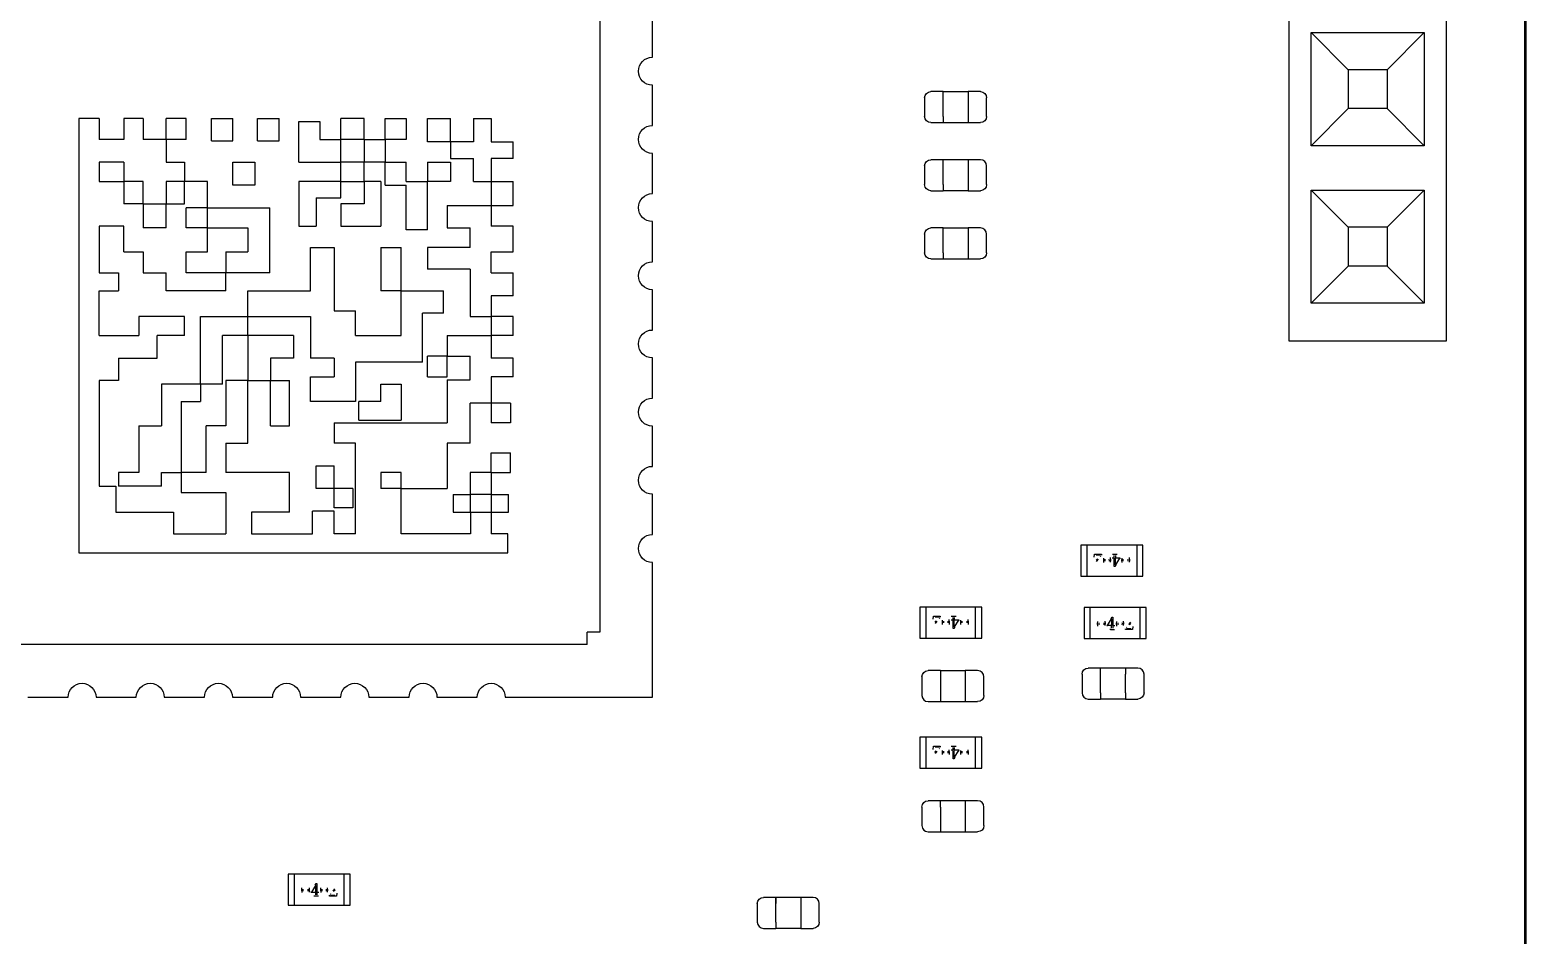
# Model space of a CAD drawing. Header units: millimetres. Extents: x 345 to 622, y 294 to 502.
# Drawn here: x 444.19 to 468.32, y 387.57 to 402.18 of the extents above; entities that cross this region are included whole.
import ezdxf

# ---------------------------------------------------------------- set-up
doc = ezdxf.new("R2010")
doc.units = ezdxf.units.MM
doc.layers.add('Make2D$可见线$场景轮廓线', color=18, linetype='Continuous', lineweight=50, true_color=0x000000)
doc.layers.add('Make2D$可见线$曲线', color=18, linetype='Continuous', true_color=0x000000)

msp = doc.modelspace()

# ---------------------------------------------------------------- linework, layer by layer
at = {"layer": 'Make2D$可见线$场景轮廓线', "color": 96, "true_color": 0x008000}
msp.add_line((468.316, 448.235), (468.316, 338.111), dxfattribs=at)
at = {"layer": 'Make2D$可见线$曲线', "color": 96, "true_color": 0x008000}
msp.add_line((468.316, 448.235), (468.316, 338.111), dxfattribs=at)
at = {"layer": 'Make2D$可见线$曲线', "color": 254, "lineweight": -3, "true_color": 0xdcdcdc}
for p, q in [((453.386, 419.361), (453.386, 392.461)), ((444.982, 400.748), (444.982, 393.741)), ((445.31, 400.748), (444.982, 400.748)), ((445.31, 400.748), (445.31, 400.41)), ((445.707, 400.748), (445.707, 400.41)), ((446.021, 400.748), (445.707, 400.748)), ((446.021, 400.748), (446.021, 400.41)), ((446.717, 400.748), (446.39, 400.748)), ((446.39, 400.41), (446.39, 400.748)), ((446.717, 400.41), (446.717, 400.748)), ((447.122, 400.748), (447.47, 400.748)), ((447.122, 400.388), (447.122, 400.748)), ((447.47, 400.388), (447.47, 400.748)), ((447.868, 400.748), (448.217, 400.748)), ((447.868, 400.388), (447.868, 400.748)), ((448.217, 400.388), (448.217, 400.748)), ((448.531, 400.7), (448.871, 400.7)), ((448.531, 400.042), (448.531, 400.7)), ((448.871, 400.7), (448.871, 400.41)), ((449.584, 400.748), (449.212, 400.748)), ((449.212, 400.41), (449.212, 400.748)), ((449.584, 400.41), (449.584, 400.748)), ((449.925, 400.748), (450.265, 400.748)), ((449.925, 400.41), (449.925, 400.748)), ((450.265, 400.748), (450.265, 400.41)), ((450.606, 400.748), (450.977, 400.748)), ((450.606, 400.371), (450.606, 400.748)), ((450.977, 400.371), (450.977, 400.748)), ((451.349, 400.748), (451.349, 400.371)), ((451.349, 400.748), (451.638, 400.748)), ((451.638, 400.748), (451.638, 400.371)), ((445.707, 400.41), (445.31, 400.41)), ((446.39, 400.41), (446.021, 400.41)), ((446.39, 400.41), (446.39, 400.042)), ((446.717, 400.41), (446.39, 400.41)), ((447.122, 400.388), (447.47, 400.388)), ((447.868, 400.388), (448.217, 400.388)), ((448.871, 400.41), (449.212, 400.41)), ((449.584, 400.41), (449.212, 400.41)), ((449.212, 400.042), (449.212, 400.41)), ((449.584, 400.41), (449.584, 400.042)), ((449.584, 400.41), (449.925, 400.41)), ((449.925, 400.41), (449.925, 400.042)), ((450.265, 400.41), (449.925, 400.41)), ((450.977, 400.371), (450.606, 400.371)), ((451.349, 400.371), (450.977, 400.371)), ((450.977, 400.371), (450.977, 400.102)), ((451.638, 400.371), (451.989, 400.371)), ((451.989, 400.102), (451.989, 400.371)), ((445.707, 400.042), (445.31, 400.042)), ((445.31, 400.042), (445.31, 399.733)), ((445.707, 400.042), (445.707, 399.733)), ((446.39, 400.042), (446.688, 400.042)), ((446.688, 400.042), (446.688, 399.733)), ((447.47, 399.674), (447.47, 400.042)), ((447.47, 400.042), (447.825, 400.042)), ((447.825, 400.042), (447.825, 399.674)), ((448.531, 400.042), (449.212, 400.042)), ((449.584, 400.042), (449.212, 400.042)), ((449.212, 399.733), (449.212, 400.042)), ((449.584, 399.733), (449.584, 400.042)), ((449.925, 400.042), (449.584, 400.042)), ((449.925, 400.042), (450.265, 400.042)), ((449.925, 399.674), (449.925, 400.042)), ((450.265, 399.733), (450.265, 400.042)), ((450.606, 400.042), (450.606, 399.733)), ((450.606, 400.042), (450.977, 400.042)), ((450.977, 400.102), (451.349, 400.102)), ((450.977, 400.042), (450.977, 399.733)), ((451.349, 399.733), (451.349, 400.102)), ((451.638, 400.102), (451.638, 399.733)), ((451.989, 400.102), (451.638, 400.102)), ((445.31, 399.733), (445.707, 399.733)), ((446.021, 399.733), (445.707, 399.733)), ((445.707, 399.733), (445.707, 399.372)), ((446.021, 399.372), (446.021, 399.733)), ((446.39, 399.733), (446.39, 399.372)), ((446.688, 399.733), (446.39, 399.733)), ((446.688, 399.372), (446.688, 399.733)), ((447.058, 399.733), (446.688, 399.733)), ((447.058, 399.305), (447.058, 399.733)), ((449.212, 399.733), (448.531, 399.733)), ((448.531, 399.733), (448.531, 399.011)), ((449.212, 399.471), (449.212, 399.733)), ((449.212, 399.733), (449.584, 399.733)), ((449.584, 399.733), (449.584, 399.372)), ((449.858, 399.733), (449.584, 399.733)), ((449.858, 399.733), (449.858, 399.011)), ((450.265, 399.733), (450.606, 399.733)), ((450.606, 398.952), (450.606, 399.733)), ((450.977, 399.733), (450.606, 399.733)), ((451.349, 399.733), (451.638, 399.733)), ((451.638, 399.733), (451.638, 399.342)), ((451.638, 399.733), (451.989, 399.733)), ((451.989, 399.342), (451.989, 399.733)), ((447.825, 399.674), (447.47, 399.674)), ((448.81, 399.471), (449.212, 399.471)), ((448.81, 399.471), (448.81, 399.011)), ((449.925, 399.674), (450.265, 399.674)), ((450.265, 398.952), (450.265, 399.674)), ((446.021, 399.372), (445.707, 399.372)), ((446.021, 399.372), (446.021, 398.985)), ((446.021, 399.372), (446.39, 399.372)), ((446.39, 398.985), (446.39, 399.372)), ((446.39, 399.372), (446.688, 399.372)), ((447.058, 399.305), (446.717, 399.305)), ((446.717, 398.985), (446.717, 399.305)), ((447.058, 398.985), (447.058, 399.305)), ((447.058, 399.305), (448.067, 399.305)), ((448.067, 398.26), (448.067, 399.305)), ((449.584, 399.372), (449.212, 399.372)), ((449.212, 399.372), (449.212, 399.011)), ((450.925, 399.342), (450.925, 398.985)), ((450.925, 399.342), (451.638, 399.342)), ((451.638, 399.342), (451.989, 399.342)), ((451.638, 399.342), (451.638, 399.011)), ((445.31, 399.011), (445.31, 398.26)), ((445.707, 399.011), (445.31, 399.011)), ((445.707, 398.599), (445.707, 399.011)), ((446.39, 398.985), (446.021, 398.985)), ((447.058, 398.985), (446.717, 398.985)), ((447.058, 398.985), (447.711, 398.985)), ((447.058, 398.599), (447.058, 398.985)), ((447.711, 398.985), (447.711, 398.599)), ((448.531, 399.011), (448.81, 399.011)), ((449.212, 399.011), (449.858, 399.011)), ((450.925, 398.985), (451.298, 398.985)), ((451.298, 398.669), (451.298, 398.985)), ((451.989, 399.011), (451.638, 399.011)), ((451.989, 398.599), (451.989, 399.011)), ((450.606, 398.952), (450.265, 398.952)), ((445.707, 398.599), (446.021, 398.599)), ((446.021, 398.599), (446.021, 398.26)), ((446.717, 398.599), (447.058, 398.599)), ((446.717, 398.26), (446.717, 398.599)), ((447.356, 398.599), (447.711, 398.599)), ((447.356, 398.599), (447.356, 398.26)), ((448.721, 398.669), (449.105, 398.669)), ((448.721, 397.966), (448.721, 398.669)), ((449.105, 398.669), (449.105, 397.643)), ((449.858, 398.669), (449.858, 397.966)), ((449.858, 398.669), (450.185, 398.669)), ((450.185, 397.966), (450.185, 398.669)), ((451.298, 398.669), (450.606, 398.669)), ((450.606, 398.669), (450.606, 398.318)), ((451.638, 398.26), (451.638, 398.599)), ((451.638, 398.599), (451.989, 398.599)), ((445.31, 398.26), (445.622, 398.26)), ((445.622, 398.26), (445.622, 397.966)), ((446.021, 398.26), (446.39, 398.26)), ((446.39, 397.966), (446.39, 398.26)), ((447.356, 398.26), (446.717, 398.26)), ((447.356, 397.966), (447.356, 398.26)), ((448.067, 398.26), (447.356, 398.26)), ((451.298, 398.318), (450.606, 398.318)), ((451.298, 398.318), (451.298, 397.553)), ((451.638, 398.26), (451.989, 398.26)), ((451.989, 397.889), (451.989, 398.26)), ((445.31, 397.245), (445.31, 397.966)), ((445.31, 397.966), (445.622, 397.966)), ((447.356, 397.966), (446.39, 397.966)), ((447.711, 397.966), (448.721, 397.966)), ((447.711, 397.553), (447.711, 397.966)), ((450.185, 397.966), (449.858, 397.966)), ((450.185, 397.966), (450.868, 397.966)), ((450.185, 397.245), (450.185, 397.966)), ((450.868, 397.605), (450.868, 397.966)), ((451.638, 397.889), (451.638, 397.553)), ((451.989, 397.889), (451.638, 397.889)), ((446.688, 397.553), (445.949, 397.553)), ((445.949, 397.553), (445.949, 397.245)), ((446.688, 397.245), (446.688, 397.553)), ((446.945, 397.553), (447.711, 397.553)), ((446.945, 396.464), (446.945, 397.553)), ((447.711, 397.245), (447.711, 397.553)), ((447.711, 397.553), (448.721, 397.553)), ((448.721, 397.553), (448.721, 396.884)), ((449.105, 397.643), (449.447, 397.643)), ((449.447, 397.245), (449.447, 397.643)), ((450.527, 396.817), (450.527, 397.605)), ((450.868, 397.605), (450.527, 397.605)), ((451.298, 397.553), (451.638, 397.553)), ((451.989, 397.553), (451.638, 397.553)), ((451.638, 397.553), (451.638, 397.245)), ((451.989, 397.245), (451.989, 397.553)), ((445.31, 397.245), (445.949, 397.245)), ((446.248, 396.884), (446.248, 397.245)), ((446.688, 397.245), (446.248, 397.245)), ((447.299, 396.464), (447.299, 397.245)), ((447.711, 397.245), (447.299, 397.245)), ((447.711, 397.245), (447.711, 396.523)), ((448.444, 397.245), (447.711, 397.245)), ((448.444, 397.245), (448.444, 396.884)), ((449.447, 397.245), (450.185, 397.245)), ((450.925, 397.245), (450.925, 396.913)), ((450.925, 397.245), (451.638, 397.245)), ((451.638, 397.245), (451.638, 396.884)), ((451.989, 397.245), (451.638, 397.245)), ((445.622, 396.884), (446.248, 396.884)), ((445.622, 396.884), (445.622, 396.523)), ((448.078, 396.884), (448.078, 396.523)), ((448.444, 396.884), (448.078, 396.884)), ((449.105, 396.884), (448.721, 396.884)), ((449.105, 396.884), (449.105, 396.582)), ((449.447, 396.817), (449.447, 396.185)), ((450.527, 396.817), (449.447, 396.817)), ((450.925, 396.913), (450.606, 396.913)), ((450.606, 396.582), (450.606, 396.913)), ((450.925, 396.582), (450.925, 396.913)), ((450.925, 396.913), (451.298, 396.913)), ((451.298, 396.534), (451.298, 396.913)), ((451.989, 396.884), (451.638, 396.884)), ((451.989, 396.582), (451.989, 396.884)), ((448.721, 396.582), (449.105, 396.582)), ((448.721, 396.185), (448.721, 396.582)), ((450.606, 396.582), (450.925, 396.582)), ((451.638, 396.582), (451.638, 396.155)), ((451.989, 396.582), (451.638, 396.582)), ((445.31, 396.523), (445.31, 394.816)), ((445.622, 396.523), (445.31, 396.523)), ((446.945, 396.464), (446.319, 396.464)), ((446.319, 396.464), (446.319, 395.788)), ((447.299, 396.464), (446.945, 396.464)), ((446.945, 396.464), (446.945, 396.185)), ((447.356, 396.523), (447.356, 395.788)), ((447.711, 396.523), (447.356, 396.523)), ((447.711, 395.508), (447.711, 396.523)), ((447.711, 396.523), (448.078, 396.523)), ((448.078, 395.788), (448.078, 396.523)), ((448.078, 396.523), (448.38, 396.523)), ((448.38, 395.788), (448.38, 396.523)), ((449.858, 396.185), (449.858, 396.464)), ((449.858, 396.464), (450.185, 396.464)), ((450.185, 396.464), (450.185, 395.879)), ((450.925, 396.534), (450.925, 395.837)), ((450.925, 396.534), (451.298, 396.534)), ((446.632, 396.185), (446.945, 396.185)), ((446.632, 396.185), (446.632, 395.036)), ((449.447, 396.185), (448.721, 396.185)), ((449.858, 396.185), (449.501, 396.185)), ((449.501, 395.879), (449.501, 396.185)), ((451.298, 395.508), (451.298, 396.155)), ((451.638, 396.155), (451.298, 396.155)), ((451.946, 396.155), (451.638, 396.155)), ((451.638, 396.155), (451.638, 395.837)), ((451.946, 396.155), (451.946, 395.837)), ((449.501, 395.879), (450.185, 395.879)), ((445.949, 395.788), (445.949, 395.036)), ((445.949, 395.788), (446.319, 395.788)), ((447.037, 395.036), (447.037, 395.788)), ((447.356, 395.788), (447.037, 395.788)), ((448.078, 395.788), (448.38, 395.788)), ((449.105, 395.837), (449.105, 395.508)), ((449.105, 395.837), (450.925, 395.837)), ((451.946, 395.837), (451.638, 395.837)), ((447.356, 395.508), (447.711, 395.508)), ((447.356, 395.508), (447.356, 395.036)), ((449.447, 395.508), (449.105, 395.508)), ((449.447, 394.05), (449.447, 395.508)), ((450.925, 395.508), (450.925, 394.778)), ((451.298, 395.508), (450.925, 395.508)), ((451.638, 395.355), (451.946, 395.355)), ((451.638, 395.036), (451.638, 395.355)), ((451.946, 395.036), (451.946, 395.355)), ((448.81, 395.143), (449.105, 395.143)), ((448.81, 394.778), (448.81, 395.143)), ((449.105, 394.778), (449.105, 395.143)), ((445.949, 395.036), (445.622, 395.036)), ((445.622, 395.036), (445.622, 394.816)), ((446.319, 394.816), (446.319, 395.036)), ((446.319, 395.036), (446.632, 395.036)), ((447.037, 395.036), (446.632, 395.036)), ((446.632, 395.036), (446.632, 394.713)), ((448.38, 395.036), (447.356, 395.036)), ((448.38, 394.396), (448.38, 395.036)), ((450.185, 395.036), (449.858, 395.036)), ((449.858, 395.036), (449.858, 394.778)), ((450.185, 394.778), (450.185, 395.036)), ((451.638, 395.036), (451.298, 395.036)), ((451.298, 395.036), (451.298, 394.684)), ((451.638, 395.036), (451.946, 395.036)), ((451.638, 395.036), (451.638, 394.684)), ((445.31, 394.816), (445.58, 394.816)), ((445.58, 394.816), (445.58, 394.396)), ((446.319, 394.816), (445.622, 394.816)), ((446.632, 394.713), (447.356, 394.713)), ((447.356, 394.713), (447.356, 394.05)), ((449.105, 394.778), (448.81, 394.778)), ((449.404, 394.778), (449.105, 394.778)), ((449.105, 394.468), (449.105, 394.778)), ((449.404, 394.778), (449.404, 394.468)), ((450.185, 394.778), (449.858, 394.778)), ((450.185, 394.778), (450.925, 394.778)), ((450.185, 394.05), (450.185, 394.778)), ((451.02, 394.684), (451.02, 394.396)), ((451.02, 394.684), (451.298, 394.684)), ((451.638, 394.684), (451.298, 394.684)), ((451.298, 394.684), (451.298, 394.396)), ((451.638, 394.684), (451.638, 394.396)), ((451.638, 394.684), (451.916, 394.684)), ((451.916, 394.396), (451.916, 394.684)), ((445.58, 394.396), (446.511, 394.396)), ((446.511, 394.396), (446.511, 394.05)), ((447.769, 394.396), (447.769, 394.05)), ((448.38, 394.396), (447.769, 394.396)), ((449.105, 394.414), (448.754, 394.414)), ((448.754, 394.05), (448.754, 394.414)), ((449.404, 394.468), (449.105, 394.468)), ((449.105, 394.05), (449.105, 394.414)), ((451.02, 394.396), (451.298, 394.396)), ((451.304, 394.396), (451.304, 394.05)), ((451.304, 394.396), (451.638, 394.396)), ((451.638, 394.396), (451.916, 394.396)), ((451.638, 394.396), (451.638, 394.05)), ((446.511, 394.05), (447.356, 394.05)), ((447.769, 394.05), (448.754, 394.05)), ((449.447, 394.05), (449.105, 394.05)), ((451.304, 394.05), (450.185, 394.05)), ((451.906, 394.05), (451.638, 394.05)), ((451.906, 393.741), (451.906, 394.05)), ((444.982, 393.741), (451.906, 393.741)), ((453.386, 392.461), (453.186, 392.461)), ((453.186, 392.261), (453.186, 392.461)), ((453.186, 392.261), (430.286, 392.261))]:
    msp.add_line(p, q, dxfattribs=at)
at = {"layer": 'Make2D$可见线$曲线', "color": 251, "lineweight": -3, "true_color": 0x4b4b4b}
for p, q in [((464.506, 412.901), (464.506, 397.161)), ((467.046, 397.161), (467.046, 412.901)), ((464.862, 402.134), (465.462, 401.534)), ((464.862, 400.308), (464.862, 402.134)), ((464.862, 402.134), (466.689, 402.134)), ((466.689, 402.134), (466.089, 401.534)), ((466.689, 402.134), (466.689, 400.308)), ((465.462, 401.534), (465.462, 400.908)), ((466.089, 401.534), (465.462, 401.534)), ((466.089, 401.534), (466.089, 400.908)), ((465.462, 400.908), (464.862, 400.308)), ((466.089, 400.908), (465.462, 400.908)), ((466.689, 400.308), (466.089, 400.908)), ((466.689, 400.308), (464.862, 400.308)), ((464.862, 399.594), (465.462, 398.994)), ((464.862, 397.768), (464.862, 399.594)), ((464.862, 399.594), (466.689, 399.594)), ((466.689, 399.594), (466.089, 398.994)), ((466.689, 399.594), (466.689, 397.768)), ((465.462, 398.994), (465.462, 398.368)), ((466.089, 398.994), (465.462, 398.994)), ((466.089, 398.994), (466.089, 398.368)), ((465.462, 398.368), (464.862, 397.768)), ((466.089, 398.368), (465.462, 398.368)), ((466.689, 397.768), (466.089, 398.368)), ((466.689, 397.768), (464.862, 397.768)), ((464.506, 397.161), (467.046, 397.161))]:
    msp.add_line(p, q, dxfattribs=at)
at = {"layer": 'Make2D$可见线$曲线', "color": 134, "lineweight": -3, "true_color": 0x009b9b}
for p, q in [((454.236, 401.736), (454.236, 402.386)), ((454.236, 400.636), (454.236, 401.286)), ((454.236, 399.536), (454.236, 400.186)), ((454.236, 398.436), (454.236, 399.086)), ((454.236, 397.336), (454.236, 397.986)), ((454.236, 396.236), (454.236, 396.886)), ((454.236, 395.136), (454.236, 395.786)), ((454.236, 394.036), (454.236, 394.686)), ((454.236, 391.411), (454.236, 393.586)), ((444.161, 391.411), (444.811, 391.411)), ((445.261, 391.411), (445.911, 391.411)), ((446.361, 391.411), (447.011, 391.411)), ((447.461, 391.411), (448.111, 391.411)), ((448.561, 391.411), (449.211, 391.411)), ((449.661, 391.411), (450.311, 391.411)), ((450.761, 391.411), (451.411, 391.411)), ((451.861, 391.411), (454.236, 391.411))]:
    msp.add_line(p, q, dxfattribs=at)
at = {"layer": 'Make2D$可见线$曲线', "color": 7, "lineweight": -3, "true_color": 0xfffff2}
for p, q in [((458.926, 401.182), (458.728, 401.182)), ((458.926, 401.082), (458.926, 401.182)), ((459.329, 401.182), (459.329, 401.082)), ((459.528, 401.182), (459.329, 401.182)), ((458.628, 401.082), (458.628, 400.782)), ((459.329, 401.082), (459.329, 400.782)), ((459.628, 400.782), (459.628, 401.082)), ((458.728, 400.682), (458.926, 400.682)), ((459.329, 400.782), (459.329, 400.682)), ((459.329, 400.682), (459.528, 400.682)), ((458.628, 399.982), (458.628, 399.682)), ((458.926, 400.082), (458.728, 400.082)), ((458.926, 399.982), (458.926, 400.082)), ((459.329, 400.082), (459.329, 399.982)), ((459.528, 400.082), (459.329, 400.082)), ((459.329, 399.982), (459.329, 399.682)), ((459.628, 399.682), (459.628, 399.982)), ((458.728, 399.582), (458.926, 399.582)), ((459.329, 399.682), (459.329, 399.582)), ((459.329, 399.582), (459.528, 399.582)), ((458.926, 398.982), (458.728, 398.982)), ((458.926, 398.882), (458.926, 398.982)), ((459.329, 398.982), (459.329, 398.882)), ((459.528, 398.982), (459.329, 398.982)), ((458.628, 398.882), (458.628, 398.582)), ((459.329, 398.882), (459.329, 398.582)), ((459.628, 398.582), (459.628, 398.882)), ((459.329, 398.582), (459.329, 398.482)), ((458.728, 398.482), (458.926, 398.482)), ((459.329, 398.482), (459.528, 398.482)), ((458.584, 391.74), (458.584, 391.44)), ((458.882, 391.84), (458.684, 391.84)), ((458.882, 391.84), (458.882, 391.84)), ((459.285, 391.84), (459.285, 391.74)), ((459.484, 391.84), (459.285, 391.84)), ((459.285, 391.74), (459.285, 391.44)), ((459.584, 391.44), (459.584, 391.74)), ((461.168, 391.782), (461.168, 391.482)), ((461.466, 391.882), (461.268, 391.882)), ((461.466, 391.782), (461.466, 391.882)), ((461.869, 391.882), (461.869, 391.782)), ((462.068, 391.882), (461.869, 391.882)), ((462.168, 391.482), (462.168, 391.782)), ((458.684, 391.34), (458.882, 391.34)), ((459.285, 391.44), (459.285, 391.34)), ((459.285, 391.34), (459.484, 391.34)), ((461.268, 391.382), (461.466, 391.382)), ((461.869, 391.482), (461.869, 391.382)), ((461.869, 391.382), (462.068, 391.382)), ((458.584, 389.64), (458.584, 389.34)), ((458.882, 389.74), (458.684, 389.74)), ((458.882, 389.64), (458.882, 389.74)), ((459.285, 389.74), (459.285, 389.64)), ((459.484, 389.74), (459.285, 389.74)), ((459.285, 389.64), (459.285, 389.34)), ((459.584, 389.34), (459.584, 389.64)), ((459.285, 389.34), (459.285, 389.24)), ((458.684, 389.24), (458.882, 389.24)), ((459.285, 389.24), (459.484, 389.24)), ((456.226, 388.182), (456.028, 388.182)), ((456.226, 388.082), (456.226, 388.182)), ((456.629, 388.182), (456.629, 388.082)), ((456.828, 388.182), (456.629, 388.182)), ((455.928, 388.082), (455.928, 387.782)), ((456.629, 388.082), (456.629, 387.782)), ((456.928, 387.782), (456.928, 388.082)), ((456.028, 387.682), (456.226, 387.682)), ((456.629, 387.782), (456.629, 387.682)), ((456.629, 387.682), (456.828, 387.682))]:
    msp.add_line(p, q, dxfattribs=at)
at = {"layer": 'Make2D$可见线$曲线', "color": 40, "lineweight": -3, "true_color": 0xffa61c}
for p, q in [((459.328, 401.181), (458.928, 401.181)), ((458.928, 400.782), (458.928, 401.082)), ((458.928, 400.782), (458.928, 400.684)), ((458.928, 400.684), (459.328, 400.684)), ((459.328, 400.081), (458.928, 400.081)), ((458.928, 399.682), (458.928, 399.982)), ((458.928, 399.682), (458.928, 399.584)), ((458.928, 399.584), (459.328, 399.584)), ((459.328, 398.981), (458.928, 398.981)), ((458.928, 398.582), (458.928, 398.882)), ((458.928, 398.582), (458.928, 398.484)), ((458.928, 398.484), (459.328, 398.484)), ((458.884, 391.838), (458.884, 391.74)), ((459.284, 391.838), (458.884, 391.838)), ((458.884, 391.74), (458.884, 391.44)), ((461.868, 391.881), (461.468, 391.881)), ((461.468, 391.482), (461.468, 391.782)), ((461.868, 391.482), (461.868, 391.782)), ((458.884, 391.44), (458.884, 391.341)), ((458.884, 391.341), (459.284, 391.341)), ((461.468, 391.482), (461.468, 391.384)), ((461.468, 391.384), (461.868, 391.384)), ((459.284, 389.738), (458.884, 389.738)), ((458.884, 389.64), (458.884, 389.34)), ((458.884, 389.34), (458.884, 389.241)), ((458.884, 389.241), (459.284, 389.241)), ((459.284, 389.241), (459.284, 389.241)), ((456.228, 388.181), (456.228, 388.082)), ((456.628, 388.181), (456.228, 388.181)), ((456.228, 387.782), (456.228, 388.082)), ((456.228, 387.782), (456.228, 387.684)), ((456.228, 387.684), (456.628, 387.684))]:
    msp.add_line(p, q, dxfattribs=at)
at = {"layer": 'Make2D$可见线$曲线', "color": 9, "lineweight": -3, "true_color": 0xc0c0c0}
for p, q in [((461.15, 393.865), (461.15, 393.365)), ((461.25, 393.865), (461.15, 393.865)), ((462.05, 393.865), (461.25, 393.865)), ((461.25, 393.365), (461.25, 393.865)), ((461.364, 393.67), (461.371, 393.72)), ((461.371, 393.72), (461.481, 393.72)), ((461.467, 393.703), (461.398, 393.703)), ((461.468, 393.686), (461.462, 393.678)), ((461.481, 393.72), (461.481, 393.706)), ((461.659, 393.721), (461.736, 393.721)), ((461.687, 393.66), (461.687, 393.699)), ((461.706, 393.699), (461.706, 393.66)), ((462.15, 393.865), (462.05, 393.865)), ((462.05, 393.865), (462.05, 393.365)), ((462.15, 393.365), (462.15, 393.865)), ((461.394, 393.622), (461.417, 393.645)), ((461.426, 393.639), (461.398, 393.602)), ((461.514, 393.653), (461.512, 393.619)), ((461.512, 393.619), (461.514, 393.586)), ((461.534, 393.641), (461.534, 393.619)), ((461.534, 393.619), (461.534, 393.609)), ((461.609, 393.619), (461.608, 393.641)), ((461.609, 393.609), (461.609, 393.619)), ((461.631, 393.619), (461.627, 393.663)), ((461.629, 393.588), (461.631, 393.619)), ((461.656, 393.66), (461.687, 393.66)), ((461.687, 393.518), (461.687, 393.653)), ((461.699, 393.518), (461.687, 393.518)), ((461.714, 393.543), (461.699, 393.518)), ((461.706, 393.66), (461.784, 393.66)), ((461.706, 393.547), (461.706, 393.653)), ((461.774, 393.653), (461.707, 393.547)), ((461.784, 393.654), (461.781, 393.648)), ((461.812, 393.619), (461.814, 393.653)), ((461.814, 393.586), (461.812, 393.619)), ((461.834, 393.619), (461.834, 393.641)), ((461.834, 393.609), (461.834, 393.619)), ((461.908, 393.641), (461.909, 393.619)), ((461.909, 393.619), (461.909, 393.609)), ((461.927, 393.663), (461.931, 393.619)), ((461.931, 393.619), (461.929, 393.588)), ((461.15, 393.365), (461.25, 393.365)), ((461.25, 393.365), (462.05, 393.365)), ((462.05, 393.365), (462.15, 393.365)), ((458.55, 392.865), (458.55, 392.365)), ((458.65, 392.865), (458.55, 392.865)), ((458.65, 392.865), (458.65, 392.365)), ((459.45, 392.865), (458.65, 392.865)), ((458.764, 392.67), (458.771, 392.72)), ((458.771, 392.72), (458.881, 392.72)), ((458.867, 392.703), (458.798, 392.703)), ((458.881, 392.72), (458.881, 392.705)), ((459.059, 392.721), (459.136, 392.721)), ((459.55, 392.865), (459.45, 392.865)), ((459.45, 392.365), (459.45, 392.865)), ((459.55, 392.365), (459.55, 392.865)), ((461.201, 392.857), (461.201, 392.357)), ((461.301, 392.857), (461.201, 392.857)), ((462.101, 392.857), (461.301, 392.857)), ((461.301, 392.357), (461.301, 392.857)), ((461.637, 392.679), (461.653, 392.704)), ((461.653, 392.704), (461.664, 392.704)), ((461.664, 392.704), (461.664, 392.569)), ((462.101, 392.857), (462.101, 392.357)), ((462.201, 392.857), (462.101, 392.857)), ((462.201, 392.357), (462.201, 392.857)), ((458.794, 392.622), (458.817, 392.645)), ((458.826, 392.639), (458.798, 392.602)), ((458.868, 392.686), (458.862, 392.678)), ((458.914, 392.653), (458.912, 392.619)), ((458.912, 392.619), (458.914, 392.586)), ((458.934, 392.641), (458.934, 392.619)), ((458.934, 392.619), (458.934, 392.609)), ((459.009, 392.619), (459.008, 392.641)), ((459.009, 392.609), (459.009, 392.619)), ((459.031, 392.619), (459.027, 392.663)), ((459.029, 392.587), (459.031, 392.619)), ((459.056, 392.66), (459.087, 392.66)), ((459.087, 392.66), (459.087, 392.699)), ((459.087, 392.518), (459.087, 392.653)), ((459.099, 392.518), (459.087, 392.518)), ((459.114, 392.543), (459.099, 392.518)), ((459.106, 392.699), (459.106, 392.66)), ((459.106, 392.66), (459.184, 392.66)), ((459.106, 392.547), (459.106, 392.653)), ((459.174, 392.653), (459.107, 392.547)), ((459.184, 392.654), (459.181, 392.648)), ((459.212, 392.619), (459.214, 392.653)), ((459.214, 392.586), (459.212, 392.619)), ((459.234, 392.619), (459.234, 392.641)), ((459.234, 392.609), (459.234, 392.619)), ((459.308, 392.641), (459.309, 392.619)), ((459.309, 392.619), (459.309, 392.609)), ((459.327, 392.663), (459.331, 392.619)), ((459.331, 392.619), (459.329, 392.587)), ((461.42, 392.603), (461.423, 392.635)), ((461.425, 392.559), (461.42, 392.603)), ((461.443, 392.603), (461.443, 392.613)), ((461.443, 392.581), (461.443, 392.603)), ((461.517, 392.613), (461.518, 392.603)), ((461.518, 392.603), (461.517, 392.581)), ((461.537, 392.636), (461.54, 392.603)), ((461.54, 392.603), (461.537, 392.569)), ((461.567, 392.568), (461.571, 392.574)), ((461.578, 392.562), (461.567, 392.562)), ((461.578, 392.569), (461.644, 392.675)), ((461.645, 392.569), (461.578, 392.569)), ((461.615, 392.508), (461.628, 392.508)), ((461.619, 392.501), (461.615, 392.501)), ((461.692, 392.501), (461.628, 392.501)), ((461.645, 392.675), (461.645, 392.569)), ((461.645, 392.523), (461.645, 392.562)), ((461.664, 392.569), (461.696, 392.569)), ((461.664, 392.562), (461.664, 392.523)), ((461.723, 392.635), (461.72, 392.603)), ((461.72, 392.603), (461.725, 392.559)), ((461.743, 392.613), (461.743, 392.603)), ((461.743, 392.603), (461.743, 392.581)), ((461.818, 392.603), (461.817, 392.613)), ((461.817, 392.581), (461.818, 392.603)), ((461.84, 392.603), (461.837, 392.636)), ((461.837, 392.569), (461.84, 392.603)), ((461.87, 392.502), (461.87, 392.516)), ((461.98, 392.502), (461.87, 392.502)), ((461.883, 392.536), (461.89, 392.544)), ((461.884, 392.519), (461.953, 392.519)), ((461.925, 392.583), (461.953, 392.62)), ((461.957, 392.6), (461.934, 392.577)), ((461.987, 392.552), (461.98, 392.502)), ((458.55, 392.365), (458.65, 392.365)), ((458.65, 392.365), (459.45, 392.365)), ((459.45, 392.365), (459.55, 392.365)), ((461.201, 392.357), (461.301, 392.357)), ((461.301, 392.357), (462.101, 392.357)), ((462.101, 392.357), (462.201, 392.357)), ((458.55, 390.765), (458.55, 390.265)), ((458.65, 390.765), (458.55, 390.765)), ((458.65, 390.765), (458.65, 390.265)), ((459.45, 390.765), (458.65, 390.765)), ((458.764, 390.57), (458.771, 390.62)), ((458.771, 390.62), (458.881, 390.62)), ((458.794, 390.522), (458.817, 390.545)), ((458.867, 390.603), (458.798, 390.603)), ((458.826, 390.539), (458.798, 390.502)), ((458.868, 390.586), (458.862, 390.578)), ((458.881, 390.62), (458.881, 390.606)), ((458.914, 390.553), (458.912, 390.519)), ((458.934, 390.541), (458.934, 390.519)), ((459.009, 390.519), (459.008, 390.541)), ((459.031, 390.519), (459.027, 390.563)), ((459.056, 390.56), (459.087, 390.56)), ((459.059, 390.621), (459.136, 390.621)), ((459.087, 390.56), (459.087, 390.599)), ((459.087, 390.418), (459.087, 390.553)), ((459.106, 390.599), (459.106, 390.56)), ((459.106, 390.56), (459.184, 390.56)), ((459.106, 390.447), (459.106, 390.553)), ((459.174, 390.553), (459.107, 390.447)), ((459.184, 390.554), (459.181, 390.548)), ((459.212, 390.519), (459.214, 390.553)), ((459.234, 390.519), (459.234, 390.541)), ((459.308, 390.541), (459.309, 390.519)), ((459.327, 390.563), (459.331, 390.519)), ((459.55, 390.765), (459.45, 390.765)), ((459.45, 390.265), (459.45, 390.765)), ((459.55, 390.265), (459.55, 390.765)), ((458.912, 390.519), (458.914, 390.486)), ((458.934, 390.519), (458.934, 390.509)), ((459.009, 390.509), (459.009, 390.519)), ((459.029, 390.487), (459.031, 390.519)), ((459.099, 390.418), (459.087, 390.418)), ((459.114, 390.443), (459.099, 390.418)), ((459.214, 390.486), (459.212, 390.519)), ((459.234, 390.509), (459.234, 390.519)), ((459.309, 390.519), (459.309, 390.509)), ((459.331, 390.519), (459.329, 390.487)), ((458.55, 390.265), (458.65, 390.265)), ((458.65, 390.265), (459.45, 390.265)), ((459.45, 390.265), (459.55, 390.265)), ((448.361, 388.557), (448.361, 388.057)), ((448.461, 388.557), (448.361, 388.557)), ((448.461, 388.057), (448.461, 388.557)), ((449.261, 388.557), (448.461, 388.557)), ((448.804, 388.375), (448.737, 388.269)), ((448.797, 388.379), (448.812, 388.404)), ((448.805, 388.269), (448.805, 388.375)), ((448.812, 388.404), (448.824, 388.404)), ((448.824, 388.404), (448.824, 388.269)), ((449.261, 388.557), (449.261, 388.057)), ((449.361, 388.557), (449.261, 388.557)), ((449.361, 388.057), (449.361, 388.557)), ((448.58, 388.303), (448.583, 388.335)), ((448.585, 388.259), (448.58, 388.303)), ((448.603, 388.303), (448.603, 388.313)), ((448.603, 388.281), (448.603, 388.303)), ((448.677, 388.313), (448.678, 388.303)), ((448.678, 388.303), (448.677, 388.281)), ((448.697, 388.336), (448.7, 388.303)), ((448.7, 388.303), (448.697, 388.269)), ((448.727, 388.268), (448.731, 388.274)), ((448.737, 388.262), (448.727, 388.262)), ((448.737, 388.269), (448.805, 388.269)), ((448.775, 388.208), (448.788, 388.208)), ((448.779, 388.201), (448.775, 388.201)), ((448.852, 388.201), (448.788, 388.201)), ((448.805, 388.223), (448.805, 388.262)), ((448.824, 388.269), (448.856, 388.269)), ((448.824, 388.262), (448.824, 388.223)), ((448.883, 388.335), (448.88, 388.303)), ((448.88, 388.303), (448.885, 388.259)), ((448.903, 388.313), (448.903, 388.303)), ((448.903, 388.303), (448.903, 388.281)), ((448.978, 388.303), (448.977, 388.313)), ((448.977, 388.281), (448.978, 388.303)), ((449, 388.303), (448.997, 388.336)), ((448.997, 388.269), (449, 388.303)), ((449.03, 388.202), (449.03, 388.217)), ((449.14, 388.202), (449.03, 388.202)), ((449.043, 388.236), (449.05, 388.244)), ((449.044, 388.219), (449.113, 388.219)), ((449.085, 388.283), (449.113, 388.32)), ((449.117, 388.3), (449.094, 388.277)), ((449.147, 388.252), (449.14, 388.202)), ((448.361, 388.057), (448.461, 388.057)), ((448.461, 388.057), (449.261, 388.057)), ((449.261, 388.057), (449.361, 388.057))]:
    msp.add_line(p, q, dxfattribs=at)
at = {"layer": 'Make2D$可见线$曲线', "color": 134, "lineweight": -3, "true_color": 0x009b9b, "extrusion": (0, 0, -1)}
for centre, start, end in [((-454.236, 401.511), 360, 90), ((-454.236, 401.511), 270, 360), ((-454.236, 400.411), 360, 90), ((-454.236, 400.411), 270, 360), ((-454.236, 399.311), 360, 90), ((-454.236, 399.311), 270, 360), ((-454.236, 398.211), 360, 90), ((-454.236, 398.211), 270, 360), ((-454.236, 397.111), 360, 90), ((-454.236, 397.111), 270, 360), ((-454.236, 396.011), 360, 90), ((-454.236, 396.011), 270, 360), ((-454.236, 394.911), 360, 90), ((-454.236, 394.911), 270, 360), ((-454.236, 393.811), 360, 90), ((-454.236, 393.811), 270, 360), ((-445.036, 391.411), 360, 180), ((-446.136, 391.411), 360, 180), ((-447.236, 391.411), 360, 180), ((-448.336, 391.411), 360, 180), ((-449.436, 391.411), 360, 180), ((-450.536, 391.411), 360, 180), ((-451.636, 391.411), 360, 180)]:
    msp.add_arc(centre, 0.225, start, end, dxfattribs=at)
at = {"layer": 'Make2D$可见线$曲线', "color": 7, "lineweight": -3, "true_color": 0xfffff2, "extrusion": (0, 0, -1)}
for centre, radius, start, end in [((-458.728, 401.082), 0.1, 360, 90), ((-459.528, 401.082), 0.1, 90, 180), ((-458.728, 400.782), 0.1, 270, 360), ((-459.528, 400.782), 0.1, 180, 270), ((-458.728, 399.982), 0.1, 360, 90), ((-458.728, 399.682), 0.1, 270, 360), ((-1326646.189, 399.815), 1326187.262, 359.999989957, 359.999990007), ((-459.528, 399.682), 0.1, 180, 270), ((-458.728, 398.882), 0.1, 360, 90), ((-458.728, 398.582), 0.1, 270, 360), ((-459.528, 398.582), 0.1, 180, 270), ((-458.684, 391.74), 0.1, 360, 90), ((-461.268, 391.782), 0.1, 360, 90), ((-459.484, 391.44), 0.1, 180, 270), ((-462.068, 391.482), 0.1, 180, 270), ((-458.684, 389.64), 0.1, 360, 90), ((-459.484, 389.34), 0.1, 180, 270), ((-456.028, 388.082), 0.1, 360, 90), ((-456.828, 387.782), 0.1, 180, 270)]:
    msp.add_arc(centre, radius, start, end, dxfattribs=at)
at = {"layer": 'Make2D$可见线$曲线', "color": 7, "lineweight": -3, "true_color": 0xfffff2}
for centre, start, end in [((459.528, 399.982), 0, 90), ((459.528, 398.882), 0, 90), ((459.484, 391.74), 0, 90), ((462.068, 391.782), 0, 90), ((458.684, 391.44), 180, 270), ((461.268, 391.482), 180, 270), ((459.484, 389.64), 0, 90), ((458.684, 389.34), 180, 270), ((456.828, 388.082), 0, 90), ((456.028, 387.782), 180, 270)]:
    msp.add_arc(centre, 0.1, start, end, dxfattribs=at)

doc.saveas('drawing.dxf')
